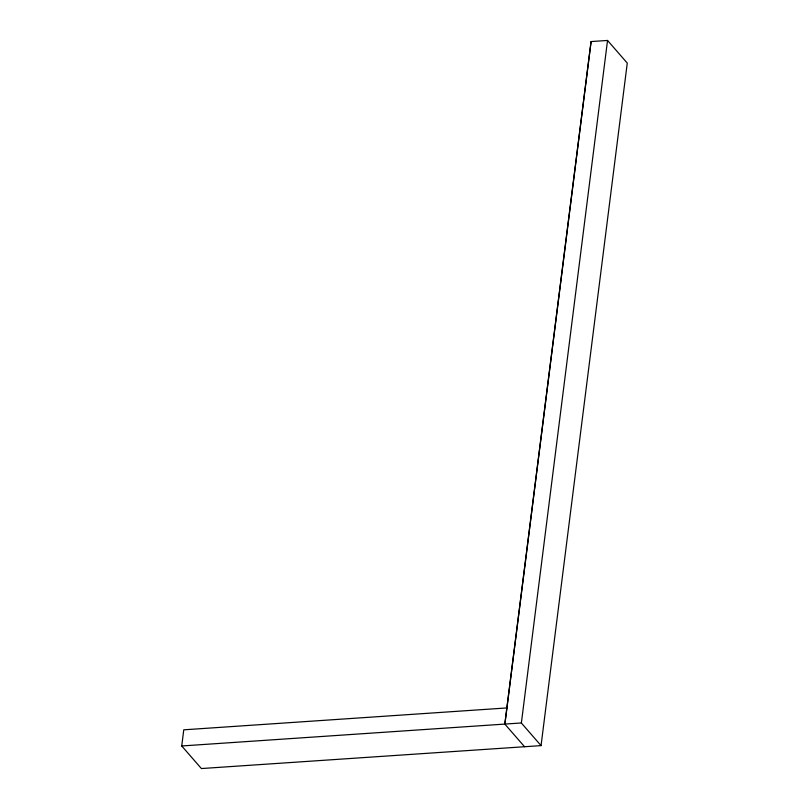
<?xml version="1.0" encoding="UTF-8"?>
<svg xmlns="http://www.w3.org/2000/svg" width="809" height="809" viewBox="0 0 809 809"><rect width="100%" height="100%" fill="white"/><g stroke="black" fill="none" stroke-linecap="round" stroke-linejoin="round"><path stroke-width="1.21" d="M524.556 746.727L504.826 724.075L591.045 41.562L607.539 40.45L627.268 63.102L541.049 745.615L201.401 768.55L181.732 745.969L183.764 729.819L506.859 707.936M504.877 724.146L591.106 41.633M521.37 723.034L607.539 40.45M181.732 745.969L521.32 722.963L541.049 745.615"/></g></svg>
